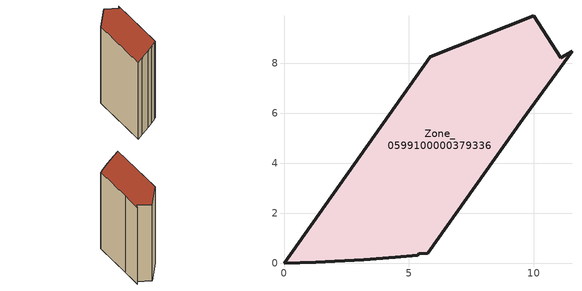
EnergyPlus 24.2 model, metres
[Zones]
Zone_0599100000379336
 floor ground (C_G): 3.18,0.14 1.27,0.04 0,0 5.85,8.27 9.99,9.89 11.07,8.21 11.52,8.48 9.56,5.76 5.75,0.39 5.4,0.37 5.36,0.32 4.45,0.23 z3.12
 wall outside (C_F): 1.27,0.04 3.18,0.14 4.45,0.23 5.36,0.32 5.4,0.37 5.75,0.39 9.56,5.76 11.52,8.48 11.07,8.21 9.99,9.89 5.85,8.27 0,0 1.27,0.04 z3.12:14.69
 roof outside (C_R): 11.52,8.48 11.07,8.21 9.99,9.89 5.85,8.27 0,0 1.27,0.04 3.18,0.14 4.45,0.23 5.36,0.32 5.4,0.37 5.75,0.39 9.56,5.76 z14.69
[BUILDING]
Pand.0599100000379336: North Axis=0; Terrain=City; Loads Convergence Tolerance Value=0.04; Temperature Convergence Tolerance Value=0.4; Solar Distribution=FullExterior; Maximum Number of Warmup Days=25; Minimum Number of Warmup Days=1
[Site:Location]
Rotterdam.The.Hague.AP_ZH_NLD Design_Conditions: Latitude=51.96; Longitude=4.45; Time Zone=1; Elevation=-4.5
[SITE:GROUNDTEMPERATURE:BUILDINGSURFACE]
18, 18, 18, 18, 18, 18, 18, 18, 18, 18, 18, 18
[MATERIAL] Thermal Absorptance=0.9; Solar Absorptance=0.7; Visible Absorptance=0.7
Name | Roughness | Thickness | Conductivity | Density | Specific Heat
G.TI.1992-2005 | MediumSmooth | 0.15 | 0.06 | 540 | 1210
F.TI.1992-2005 | Rough | 0.3 | 0.12 | 1920 | 840
R.TI.1992-2005 | MediumRough | 0.2 | 0.08 | 1500 | 1000
[CONSTRUCTION]
C_G: G.TI.1992-2005
C_F: F.TI.1992-2005
C_R: R.TI.1992-2005
[ZONE]
Zone_0599100000379336: Type=1; Multiplier=1; Ceiling Height=Autocalculate; Volume=Autocalculate; Floor Area=autocalculate; Part of Total Floor Area=Yes
[ZONEINFILTRATION:DESIGNFLOWRATE]
Infil_Zone_0599100000379336: Zone or ZoneList or Space or SpaceList=Zone_0599100000379336; Schedule=AlwaysOn; Design Flow Rate Calculation Method=Flow/Area; Flow Rate per Floor Area=0.0015; Constant Term Coefficient=1; Temperature Term Coefficient=0; Velocity Term Coefficient=0; Velocity Squared Term Coefficient=0
[HVACTEMPLATE:ZONE:IDEALLOADSAIRSYSTEM]
Zone_0599100000379336: Maximum Heating Supply Air Temperature=50; Minimum Cooling Supply Air Temperature=13; Maximum Heating Supply Air Humidity Ratio=0.0156; Minimum Cooling Supply Air Humidity Ratio=0.0077; Heating Limit=NoLimit; Cooling Limit=NoLimit; Dehumidification Control Type=ConstantSensibleHeatRatio; Cooling Sensible Heat Ratio=0.7; Dehumidification Setpoint=60; Humidification Control Type=None; Humidification Setpoint=30; Outdoor Air Method=None; Outdoor Air Flow Rate per Person=0.00944; Outdoor Air Flow Rate per Zone Floor Area=0; Outdoor Air Flow Rate per Zone=0; Demand Controlled Ventilation Type=None; Outdoor Air Economizer Type=NoEconomizer; Heat Recovery Type=None; Sensible Heat Recovery Effectiveness=0.7; Latent Heat Recovery Effectiveness=0.65
[ZONECONTROL:THERMOSTAT]
ThermostatControl_Zone_0599100000379336: Zone or ZoneList=Zone_0599100000379336; Control Type Schedule=DualSetpointControlType; Control 1=Thermostat_Zone_0599100000379336; Temperature Difference Between Cutout And Setpoint=0
[THERMOSTATSETPOINT:DUALSETPOINT]
Thermostat_Zone_0599100000379336: Heating Setpoint Temperature Schedule=HeatingSetpoint_Zone_0599100000379336; Cooling Setpoint Temperature Schedule=CoolingSetpoint_Zone_0599100000379336
[SCHEDULE:COMPACT]
HeatingSetpoint_Zone_0599100000379336: Through: 12/31, For: AllDays, Until: 24:00, 21
CoolingSetpoint_Zone_0599100000379336: Through: 12/31, For: AllDays, Until: 24:00, 24
DualSetpointControlType: Through: 12/31, For: AllDays, Until: 24:00, 4
AlwaysOn: Through: 12/31, For: AllDays, Until: 24:00, 1
